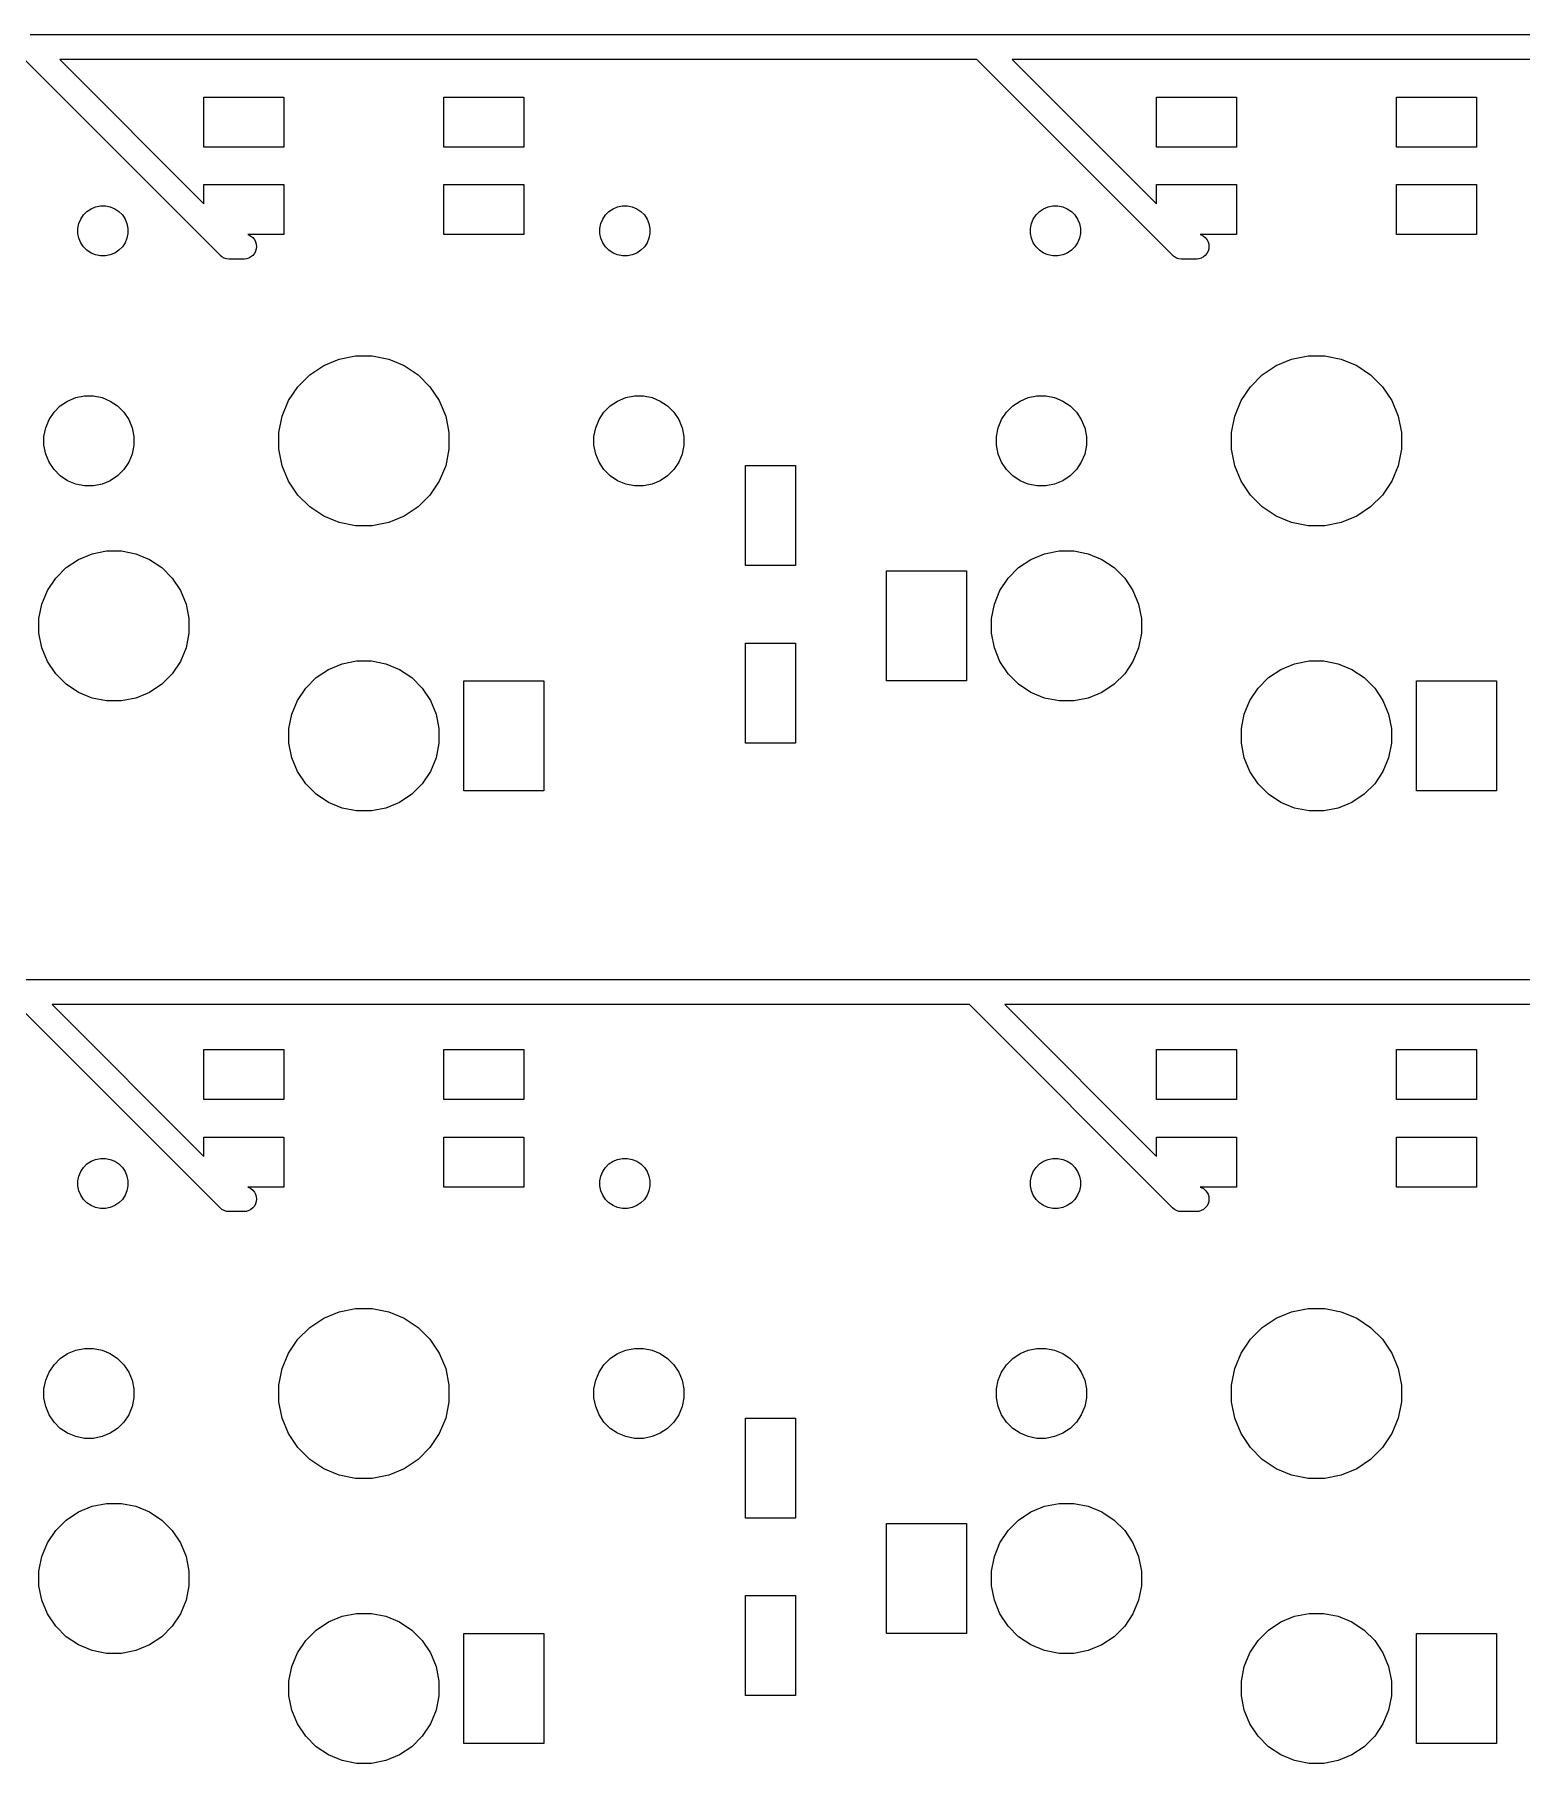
# Model space of a CAD drawing. Extents: x 33 to 239, y -108 to -23.
# Drawn here: x 187.86 to 217.6, y -106.85 to -72.27 of the extents above; entities that cross this region are included whole.
import ezdxf

# ---------------------------------------------------------------- set-up
doc = ezdxf.new("R2010")
doc.units = 0
doc.layers.add('BLACK', color=7, linetype='CONTINUOUS')

msp = doc.modelspace()

# ---------------------------------------------------------------- linework, layer by layer
at = {"layer": 'BLACK', "linetype": 'CONTINUOUS'}
for p, q in [((187.775, -72.275), (206.8, -72.275)), ((206.8, -72.275), (206.812, -72.2738)), ((206.812, -72.2738), (206.825, -72.275)), ((206.825, -72.275), (225.85, -72.275)), ((191.565, -76.6806), (187.659, -72.775)), ((206.709, -72.775), (188.366, -72.775)), ((188.366, -72.775), (191.25, -75.6589)), ((210.615, -76.6806), (206.709, -72.775)), ((225.759, -72.775), (207.416, -72.775)), ((207.416, -72.775), (210.3, -75.6589)), ((191.25, -74.525), (191.25, -73.525)), ((191.25, -73.525), (192.85, -73.525)), ((192.85, -73.525), (192.85, -74.525)), ((196.05, -74.525), (196.05, -73.525)), ((196.05, -73.525), (197.65, -73.525)), ((197.65, -73.525), (197.65, -74.525)), ((210.3, -74.525), (210.3, -73.525)), ((210.3, -73.525), (211.9, -73.525)), ((211.9, -73.525), (211.9, -74.525)), ((215.1, -74.525), (215.1, -73.525)), ((215.1, -73.525), (216.7, -73.525)), ((216.7, -73.525), (216.7, -74.525)), ((192.85, -74.525), (191.25, -74.525)), ((197.65, -74.525), (196.05, -74.525)), ((211.9, -74.525), (210.3, -74.525)), ((216.7, -74.525), (215.1, -74.525)), ((191.25, -75.6589), (191.25, -75.275)), ((191.25, -75.275), (192.85, -75.275)), ((192.85, -75.275), (192.85, -76.275)), ((196.05, -76.275), (196.05, -75.275)), ((196.05, -75.275), (197.65, -75.275)), ((197.65, -75.275), (197.65, -76.275)), ((210.3, -75.6589), (210.3, -75.275)), ((210.3, -75.275), (211.9, -75.275)), ((211.9, -75.275), (211.9, -76.275)), ((215.1, -76.275), (215.1, -75.275)), ((215.1, -75.275), (216.7, -75.275)), ((216.7, -75.275), (216.7, -76.275)), ((188.993, -75.7569), (189.084, -75.7192)), ((189.084, -75.7192), (189.181, -75.7)), ((189.181, -75.7), (189.279, -75.7)), ((189.279, -75.7), (189.376, -75.7192)), ((189.376, -75.7192), (189.467, -75.7569)), ((199.433, -75.7569), (199.524, -75.7192)), ((199.524, -75.7192), (199.621, -75.7)), ((199.621, -75.7), (199.719, -75.7)), ((199.719, -75.7), (199.816, -75.7192)), ((199.816, -75.7192), (199.907, -75.7569)), ((208.043, -75.7569), (208.134, -75.7192)), ((208.134, -75.7192), (208.231, -75.7)), ((208.231, -75.7), (208.329, -75.7)), ((208.329, -75.7), (208.426, -75.7192)), ((208.426, -75.7192), (208.517, -75.7569)), ((188.73, -76.1508), (188.749, -76.0542)), ((188.749, -76.0542), (188.787, -75.9632)), ((188.787, -75.9632), (188.842, -75.8813)), ((188.842, -75.8813), (188.911, -75.8116)), ((188.911, -75.8116), (188.993, -75.7569)), ((189.467, -75.7569), (189.549, -75.8116)), ((189.549, -75.8116), (189.618, -75.8813)), ((189.618, -75.8813), (189.673, -75.9632)), ((189.673, -75.9632), (189.711, -76.0542)), ((189.711, -76.0542), (189.73, -76.1508)), ((199.17, -76.1508), (199.189, -76.0542)), ((199.189, -76.0542), (199.227, -75.9632)), ((199.227, -75.9632), (199.282, -75.8813)), ((199.282, -75.8813), (199.351, -75.8116)), ((199.351, -75.8116), (199.433, -75.7569)), ((199.907, -75.7569), (199.989, -75.8116)), ((199.989, -75.8116), (200.058, -75.8813)), ((200.058, -75.8813), (200.113, -75.9632)), ((200.113, -75.9632), (200.151, -76.0542)), ((200.151, -76.0542), (200.17, -76.1508)), ((207.78, -76.1508), (207.799, -76.0542)), ((207.799, -76.0542), (207.837, -75.9632)), ((207.837, -75.9632), (207.892, -75.8813)), ((207.892, -75.8813), (207.961, -75.8116)), ((207.961, -75.8116), (208.043, -75.7569)), ((208.517, -75.7569), (208.599, -75.8116)), ((208.599, -75.8116), (208.668, -75.8813)), ((208.668, -75.8813), (208.723, -75.9632)), ((208.723, -75.9632), (208.761, -76.0542)), ((208.761, -76.0542), (208.78, -76.1508)), ((188.73, -76.2492), (188.73, -76.1508)), ((188.749, -76.3458), (188.73, -76.2492)), ((188.787, -76.4368), (188.749, -76.3458)), ((189.711, -76.3458), (189.673, -76.4368)), ((189.73, -76.2492), (189.711, -76.3458)), ((189.73, -76.1508), (189.73, -76.2492)), ((192.85, -76.275), (192.128, -76.275)), ((192.128, -76.275), (192.146, -76.2804)), ((192.146, -76.2804), (192.19, -76.3036)), ((192.19, -76.3036), (192.228, -76.3349)), ((192.228, -76.3349), (192.259, -76.3729)), ((192.259, -76.3729), (192.282, -76.4164)), ((197.65, -76.275), (196.05, -76.275)), ((199.17, -76.2492), (199.17, -76.1508)), ((199.189, -76.3458), (199.17, -76.2492)), ((199.227, -76.4368), (199.189, -76.3458)), ((200.151, -76.3458), (200.113, -76.4368)), ((200.17, -76.2492), (200.151, -76.3458)), ((200.17, -76.1508), (200.17, -76.2492)), ((207.78, -76.2492), (207.78, -76.1508)), ((207.799, -76.3458), (207.78, -76.2492)), ((207.837, -76.4368), (207.799, -76.3458)), ((208.761, -76.3458), (208.723, -76.4368)), ((208.78, -76.2492), (208.761, -76.3458)), ((208.78, -76.1508), (208.78, -76.2492)), ((211.9, -76.275), (211.178, -76.275)), ((211.178, -76.275), (211.196, -76.2804)), ((211.196, -76.2804), (211.24, -76.3036)), ((211.24, -76.3036), (211.278, -76.3349)), ((211.278, -76.3349), (211.309, -76.3729)), ((211.309, -76.3729), (211.332, -76.4164)), ((216.7, -76.275), (215.1, -76.275)), ((188.842, -76.5187), (188.787, -76.4368)), ((188.911, -76.5884), (188.842, -76.5187)), ((188.993, -76.6431), (188.911, -76.5884)), ((189.084, -76.6808), (188.993, -76.6431)), ((189.181, -76.7), (189.084, -76.6808)), ((189.279, -76.7), (189.181, -76.7)), ((189.376, -76.6808), (189.279, -76.7)), ((189.467, -76.6431), (189.376, -76.6808)), ((189.549, -76.5884), (189.467, -76.6431)), ((189.618, -76.5187), (189.549, -76.5884)), ((189.673, -76.4368), (189.618, -76.5187)), ((191.572, -76.6901), (191.565, -76.6806)), ((191.61, -76.7214), (191.572, -76.6901)), ((191.654, -76.7446), (191.61, -76.7214)), ((191.677, -76.7517), (191.654, -76.7446)), ((191.701, -76.7589), (191.677, -76.7517)), ((191.75, -76.7637), (191.701, -76.7589)), ((192.099, -76.7589), (192.062, -76.7625)), ((192.146, -76.7446), (192.099, -76.7589)), ((192.19, -76.7214), (192.146, -76.7446)), ((192.228, -76.6901), (192.19, -76.7214)), ((192.259, -76.6521), (192.228, -76.6901)), ((192.282, -76.6086), (192.259, -76.6521)), ((192.282, -76.4164), (192.296, -76.4635)), ((192.296, -76.5615), (192.282, -76.6086)), ((192.296, -76.4635), (192.301, -76.5125)), ((192.301, -76.5125), (192.296, -76.5615)), ((199.282, -76.5187), (199.227, -76.4368)), ((199.351, -76.5884), (199.282, -76.5187)), ((199.433, -76.6431), (199.351, -76.5884)), ((199.524, -76.6808), (199.433, -76.6431)), ((199.621, -76.7), (199.524, -76.6808)), ((199.719, -76.7), (199.621, -76.7)), ((199.816, -76.6808), (199.719, -76.7)), ((199.907, -76.6431), (199.816, -76.6808)), ((199.989, -76.5884), (199.907, -76.6431)), ((200.058, -76.5187), (199.989, -76.5884)), ((200.113, -76.4368), (200.058, -76.5187)), ((207.892, -76.5187), (207.837, -76.4368)), ((207.961, -76.5884), (207.892, -76.5187)), ((208.043, -76.6431), (207.961, -76.5884)), ((208.134, -76.6808), (208.043, -76.6431)), ((208.231, -76.7), (208.134, -76.6808)), ((208.329, -76.7), (208.231, -76.7)), ((208.426, -76.6808), (208.329, -76.7)), ((208.517, -76.6431), (208.426, -76.6808)), ((208.599, -76.5884), (208.517, -76.6431)), ((208.668, -76.5187), (208.599, -76.5884)), ((208.723, -76.4368), (208.668, -76.5187)), ((210.622, -76.6901), (210.615, -76.6806)), ((210.66, -76.7214), (210.622, -76.6901)), ((210.704, -76.7446), (210.66, -76.7214)), ((210.727, -76.7517), (210.704, -76.7446)), ((210.751, -76.7589), (210.727, -76.7517)), ((210.8, -76.7637), (210.751, -76.7589)), ((211.149, -76.7589), (211.112, -76.7625)), ((211.196, -76.7446), (211.149, -76.7589)), ((211.24, -76.7214), (211.196, -76.7446)), ((211.278, -76.6901), (211.24, -76.7214)), ((211.309, -76.6521), (211.278, -76.6901)), ((211.332, -76.6086), (211.309, -76.6521)), ((211.332, -76.4164), (211.346, -76.4635)), ((211.346, -76.5615), (211.332, -76.6086)), ((211.346, -76.4635), (211.351, -76.5125)), ((211.351, -76.5125), (211.346, -76.5615)), ((191.762, -76.7625), (191.75, -76.7637)), ((192.062, -76.7625), (191.762, -76.7625)), ((210.812, -76.7625), (210.8, -76.7637)), ((211.112, -76.7625), (210.812, -76.7625)), ((193.645, -78.8935), (193.954, -78.7653)), ((193.954, -78.7653), (194.283, -78.7)), ((194.283, -78.7), (194.617, -78.7)), ((194.617, -78.7), (194.946, -78.7653)), ((194.946, -78.7653), (195.255, -78.8935)), ((212.695, -78.8935), (213.004, -78.7653)), ((213.004, -78.7653), (213.333, -78.7)), ((213.333, -78.7), (213.667, -78.7)), ((213.667, -78.7), (213.996, -78.7653)), ((213.996, -78.7653), (214.305, -78.8935)), ((193.13, -79.3163), (193.366, -79.0795)), ((193.366, -79.0795), (193.645, -78.8935)), ((195.255, -78.8935), (195.534, -79.0795)), ((195.534, -79.0795), (195.77, -79.3163)), ((212.18, -79.3163), (212.416, -79.0795)), ((212.416, -79.0795), (212.695, -78.8935)), ((214.305, -78.8935), (214.584, -79.0795)), ((214.584, -79.0795), (214.82, -79.3163)), ((188.687, -79.5346), (188.861, -79.5)), ((188.861, -79.5), (189.039, -79.5)), ((189.039, -79.5), (189.213, -79.5346)), ((192.943, -79.5947), (193.13, -79.3163)), ((195.77, -79.3163), (195.957, -79.5947)), ((199.687, -79.5346), (199.861, -79.5)), ((199.861, -79.5), (200.039, -79.5)), ((200.039, -79.5), (200.213, -79.5346)), ((207.737, -79.5346), (207.911, -79.5)), ((207.911, -79.5), (208.089, -79.5)), ((208.089, -79.5), (208.263, -79.5346)), ((211.993, -79.5947), (212.18, -79.3163)), ((214.82, -79.3163), (215.007, -79.5947)), ((188.152, -79.9737), (188.251, -79.8263)), ((188.251, -79.8263), (188.376, -79.7009)), ((188.376, -79.7009), (188.524, -79.6024)), ((188.524, -79.6024), (188.687, -79.5346)), ((189.213, -79.5346), (189.376, -79.6024)), ((189.376, -79.6024), (189.524, -79.7009)), ((189.524, -79.7009), (189.649, -79.8263)), ((189.649, -79.8263), (189.748, -79.9737)), ((192.815, -79.9041), (192.943, -79.5947)), ((195.957, -79.5947), (196.085, -79.9041)), ((199.152, -79.9737), (199.251, -79.8263)), ((199.251, -79.8263), (199.376, -79.7009)), ((199.376, -79.7009), (199.524, -79.6024)), ((199.524, -79.6024), (199.687, -79.5346)), ((200.213, -79.5346), (200.376, -79.6024)), ((200.376, -79.6024), (200.524, -79.7009)), ((200.524, -79.7009), (200.649, -79.8263)), ((200.649, -79.8263), (200.748, -79.9737)), ((207.202, -79.9737), (207.301, -79.8263)), ((207.301, -79.8263), (207.426, -79.7009)), ((207.426, -79.7009), (207.574, -79.6024)), ((207.574, -79.6024), (207.737, -79.5346)), ((208.263, -79.5346), (208.426, -79.6024)), ((208.426, -79.6024), (208.574, -79.7009)), ((208.574, -79.7009), (208.699, -79.8263)), ((208.699, -79.8263), (208.798, -79.9737)), ((211.865, -79.9041), (211.993, -79.5947)), ((215.007, -79.5947), (215.135, -79.9041)), ((188.05, -80.3114), (188.085, -80.1375)), ((188.085, -80.1375), (188.152, -79.9737)), ((189.748, -79.9737), (189.815, -80.1375)), ((189.815, -80.1375), (189.85, -80.3114)), ((192.75, -80.2326), (192.815, -79.9041)), ((196.085, -79.9041), (196.15, -80.2326)), ((199.05, -80.3114), (199.085, -80.1375)), ((199.085, -80.1375), (199.152, -79.9737)), ((200.748, -79.9737), (200.815, -80.1375)), ((200.815, -80.1375), (200.85, -80.3114)), ((207.1, -80.3114), (207.135, -80.1375)), ((207.135, -80.1375), (207.202, -79.9737)), ((208.798, -79.9737), (208.865, -80.1375)), ((208.865, -80.1375), (208.9, -80.3114)), ((211.8, -80.2326), (211.865, -79.9041)), ((215.135, -79.9041), (215.2, -80.2326)), ((188.05, -80.4886), (188.05, -80.3114)), ((188.085, -80.6625), (188.05, -80.4886)), ((189.85, -80.4886), (189.815, -80.6625)), ((189.85, -80.3114), (189.85, -80.4886)), ((192.75, -80.5674), (192.75, -80.2326)), ((196.15, -80.2326), (196.15, -80.5674)), ((199.05, -80.4886), (199.05, -80.3114)), ((199.085, -80.6625), (199.05, -80.4886)), ((200.85, -80.4886), (200.815, -80.6625)), ((200.85, -80.3114), (200.85, -80.4886)), ((207.1, -80.4886), (207.1, -80.3114)), ((207.135, -80.6625), (207.1, -80.4886)), ((208.9, -80.4886), (208.865, -80.6625)), ((208.9, -80.3114), (208.9, -80.4886)), ((211.8, -80.5674), (211.8, -80.2326)), ((215.2, -80.2326), (215.2, -80.5674)), ((188.152, -80.8263), (188.085, -80.6625)), ((188.251, -80.9737), (188.152, -80.8263)), ((189.748, -80.8263), (189.649, -80.9737)), ((189.815, -80.6625), (189.748, -80.8263)), ((192.815, -80.8959), (192.75, -80.5674)), ((192.943, -81.2053), (192.815, -80.8959)), ((196.085, -80.8959), (195.957, -81.2053)), ((196.15, -80.5674), (196.085, -80.8959)), ((199.152, -80.8263), (199.085, -80.6625)), ((199.251, -80.9737), (199.152, -80.8263)), ((200.748, -80.8263), (200.649, -80.9737)), ((200.815, -80.6625), (200.748, -80.8263)), ((202.081, -82.8937), (202.081, -80.8937)), ((202.081, -80.8937), (203.081, -80.8937)), ((203.081, -80.8937), (203.081, -82.8937)), ((207.202, -80.8263), (207.135, -80.6625)), ((207.301, -80.9737), (207.202, -80.8263)), ((208.798, -80.8263), (208.699, -80.9737)), ((208.865, -80.6625), (208.798, -80.8263)), ((211.865, -80.8959), (211.8, -80.5674)), ((211.993, -81.2053), (211.865, -80.8959)), ((215.135, -80.8959), (215.007, -81.2053)), ((215.2, -80.5674), (215.135, -80.8959)), ((188.376, -81.0991), (188.251, -80.9737)), ((188.524, -81.1976), (188.376, -81.0991)), ((188.687, -81.2654), (188.524, -81.1976)), ((189.376, -81.1976), (189.213, -81.2654)), ((189.524, -81.0991), (189.376, -81.1976)), ((189.649, -80.9737), (189.524, -81.0991)), ((193.13, -81.4837), (192.943, -81.2053)), ((195.957, -81.2053), (195.77, -81.4837)), ((199.376, -81.0991), (199.251, -80.9737)), ((199.524, -81.1976), (199.376, -81.0991)), ((199.687, -81.2654), (199.524, -81.1976)), ((200.376, -81.1976), (200.213, -81.2654)), ((200.524, -81.0991), (200.376, -81.1976)), ((200.649, -80.9737), (200.524, -81.0991)), ((207.426, -81.0991), (207.301, -80.9737)), ((207.574, -81.1976), (207.426, -81.0991)), ((207.737, -81.2654), (207.574, -81.1976)), ((208.426, -81.1976), (208.263, -81.2654)), ((208.574, -81.0991), (208.426, -81.1976)), ((208.699, -80.9737), (208.574, -81.0991)), ((212.18, -81.4837), (211.993, -81.2053)), ((215.007, -81.2053), (214.82, -81.4837)), ((188.861, -81.3), (188.687, -81.2654)), ((189.039, -81.3), (188.861, -81.3)), ((189.213, -81.2654), (189.039, -81.3)), ((193.366, -81.7205), (193.13, -81.4837)), ((195.77, -81.4837), (195.534, -81.7205)), ((199.861, -81.3), (199.687, -81.2654)), ((200.039, -81.3), (199.861, -81.3)), ((200.213, -81.2654), (200.039, -81.3)), ((207.911, -81.3), (207.737, -81.2654)), ((208.089, -81.3), (207.911, -81.3)), ((208.263, -81.2654), (208.089, -81.3)), ((212.416, -81.7205), (212.18, -81.4837)), ((214.82, -81.4837), (214.584, -81.7205)), ((193.645, -81.9065), (193.366, -81.7205)), ((193.954, -82.0347), (193.645, -81.9065)), ((195.255, -81.9065), (194.946, -82.0347)), ((195.534, -81.7205), (195.255, -81.9065)), ((212.695, -81.9065), (212.416, -81.7205)), ((213.004, -82.0347), (212.695, -81.9065)), ((214.305, -81.9065), (213.996, -82.0347)), ((214.584, -81.7205), (214.305, -81.9065)), ((194.283, -82.1), (193.954, -82.0347)), ((194.617, -82.1), (194.283, -82.1)), ((194.946, -82.0347), (194.617, -82.1)), ((213.333, -82.1), (213.004, -82.0347)), ((213.667, -82.1), (213.333, -82.1)), ((213.996, -82.0347), (213.667, -82.1)), ((189.012, -82.6576), (189.302, -82.6)), ((189.302, -82.6), (189.598, -82.6)), ((189.598, -82.6), (189.888, -82.6576)), ((208.062, -82.6576), (208.352, -82.6)), ((208.352, -82.6), (208.648, -82.6)), ((208.648, -82.6), (208.938, -82.6576)), ((188.285, -83.1438), (188.494, -82.9349)), ((188.494, -82.9349), (188.739, -82.7707)), ((188.739, -82.7707), (189.012, -82.6576)), ((189.888, -82.6576), (190.161, -82.7707)), ((190.161, -82.7707), (190.406, -82.9349)), ((190.406, -82.9349), (190.615, -83.1438)), ((203.081, -82.8937), (202.081, -82.8937)), ((207.335, -83.1438), (207.544, -82.9349)), ((207.544, -82.9349), (207.789, -82.7707)), ((207.789, -82.7707), (208.062, -82.6576)), ((208.938, -82.6576), (209.211, -82.7707)), ((209.211, -82.7707), (209.456, -82.9349)), ((209.456, -82.9349), (209.665, -83.1438)), ((188.121, -83.3895), (188.285, -83.1438)), ((190.615, -83.1438), (190.779, -83.3895)), ((204.9, -85.2), (204.9, -83)), ((204.9, -83), (206.5, -83)), ((206.5, -83), (206.5, -85.2)), ((207.171, -83.3895), (207.335, -83.1438)), ((209.665, -83.1438), (209.829, -83.3895)), ((187.95, -83.9523), (188.008, -83.6625)), ((188.008, -83.6625), (188.121, -83.3895)), ((190.779, -83.3895), (190.892, -83.6625)), ((190.892, -83.6625), (190.95, -83.9523)), ((207, -83.9523), (207.058, -83.6625)), ((207.058, -83.6625), (207.171, -83.3895)), ((209.829, -83.3895), (209.942, -83.6625)), ((209.942, -83.6625), (210, -83.9523)), ((187.95, -84.2477), (187.95, -83.9523)), ((190.95, -83.9523), (190.95, -84.2477)), ((207, -84.2477), (207, -83.9523)), ((210, -83.9523), (210, -84.2477)), ((188.008, -84.5375), (187.95, -84.2477)), ((190.95, -84.2477), (190.892, -84.5375)), ((207.058, -84.5375), (207, -84.2477)), ((210, -84.2477), (209.942, -84.5375)), ((188.121, -84.8105), (188.008, -84.5375)), ((190.892, -84.5375), (190.779, -84.8105)), ((202.081, -86.4437), (202.081, -84.4437)), ((202.081, -84.4437), (203.081, -84.4437)), ((203.081, -84.4437), (203.081, -86.4437)), ((207.171, -84.8105), (207.058, -84.5375)), ((209.942, -84.5375), (209.829, -84.8105)), ((188.285, -85.0562), (188.121, -84.8105)), ((188.494, -85.2651), (188.285, -85.0562)), ((190.615, -85.0562), (190.406, -85.2651)), ((190.779, -84.8105), (190.615, -85.0562)), ((193.494, -85.1349), (193.739, -84.9707)), ((193.739, -84.9707), (194.012, -84.8576)), ((194.012, -84.8576), (194.302, -84.8)), ((194.302, -84.8), (194.598, -84.8)), ((194.598, -84.8), (194.888, -84.8576)), ((194.888, -84.8576), (195.161, -84.9707)), ((195.161, -84.9707), (195.406, -85.1349)), ((207.335, -85.0562), (207.171, -84.8105)), ((207.544, -85.2651), (207.335, -85.0562)), ((209.665, -85.0562), (209.456, -85.2651)), ((209.829, -84.8105), (209.665, -85.0562)), ((212.544, -85.1349), (212.789, -84.9707)), ((212.789, -84.9707), (213.062, -84.8576)), ((213.062, -84.8576), (213.352, -84.8)), ((213.352, -84.8), (213.648, -84.8)), ((213.648, -84.8), (213.938, -84.8576)), ((213.938, -84.8576), (214.211, -84.9707)), ((214.211, -84.9707), (214.456, -85.1349)), ((188.739, -85.4293), (188.494, -85.2651)), ((190.406, -85.2651), (190.161, -85.4293)), ((193.121, -85.5895), (193.285, -85.3438)), ((193.285, -85.3438), (193.494, -85.1349)), ((195.406, -85.1349), (195.615, -85.3438)), ((195.615, -85.3438), (195.779, -85.5895)), ((196.45, -87.4), (196.45, -85.2)), ((196.45, -85.2), (198.05, -85.2)), ((198.05, -85.2), (198.05, -87.4)), ((206.5, -85.2), (204.9, -85.2)), ((207.789, -85.4293), (207.544, -85.2651)), ((209.456, -85.2651), (209.211, -85.4293)), ((212.171, -85.5895), (212.335, -85.3438)), ((212.335, -85.3438), (212.544, -85.1349)), ((214.456, -85.1349), (214.665, -85.3438)), ((214.665, -85.3438), (214.829, -85.5895)), ((215.5, -87.4), (215.5, -85.2)), ((215.5, -85.2), (217.1, -85.2)), ((217.1, -85.2), (217.1, -87.4)), ((189.012, -85.5424), (188.739, -85.4293)), ((189.302, -85.6), (189.012, -85.5424)), ((189.598, -85.6), (189.302, -85.6)), ((189.888, -85.5424), (189.598, -85.6)), ((190.161, -85.4293), (189.888, -85.5424)), ((193.008, -85.8625), (193.121, -85.5895)), ((195.779, -85.5895), (195.892, -85.8625)), ((208.062, -85.5424), (207.789, -85.4293)), ((208.352, -85.6), (208.062, -85.5424)), ((208.648, -85.6), (208.352, -85.6)), ((208.938, -85.5424), (208.648, -85.6)), ((209.211, -85.4293), (208.938, -85.5424)), ((212.058, -85.8625), (212.171, -85.5895)), ((214.829, -85.5895), (214.942, -85.8625)), ((192.95, -86.1523), (193.008, -85.8625)), ((195.892, -85.8625), (195.95, -86.1523)), ((212, -86.1523), (212.058, -85.8625)), ((214.942, -85.8625), (215, -86.1523)), ((192.95, -86.4477), (192.95, -86.1523)), ((195.95, -86.1523), (195.95, -86.4477)), ((212, -86.4477), (212, -86.1523)), ((215, -86.1523), (215, -86.4477)), ((193.008, -86.7375), (192.95, -86.4477)), ((193.121, -87.0105), (193.008, -86.7375)), ((195.892, -86.7375), (195.779, -87.0105)), ((195.95, -86.4477), (195.892, -86.7375)), ((203.081, -86.4437), (202.081, -86.4437)), ((212.058, -86.7375), (212, -86.4477)), ((212.171, -87.0105), (212.058, -86.7375)), ((214.942, -86.7375), (214.829, -87.0105)), ((215, -86.4477), (214.942, -86.7375)), ((193.285, -87.2562), (193.121, -87.0105)), ((195.779, -87.0105), (195.615, -87.2562)), ((212.335, -87.2562), (212.171, -87.0105)), ((214.829, -87.0105), (214.665, -87.2562)), ((193.494, -87.4651), (193.285, -87.2562)), ((193.739, -87.6293), (193.494, -87.4651)), ((195.406, -87.4651), (195.161, -87.6293)), ((195.615, -87.2562), (195.406, -87.4651)), ((198.05, -87.4), (196.45, -87.4)), ((212.544, -87.4651), (212.335, -87.2562)), ((212.789, -87.6293), (212.544, -87.4651)), ((214.456, -87.4651), (214.211, -87.6293)), ((214.665, -87.2562), (214.456, -87.4651)), ((217.1, -87.4), (215.5, -87.4)), ((194.012, -87.7424), (193.739, -87.6293)), ((194.302, -87.8), (194.012, -87.7424)), ((194.598, -87.8), (194.302, -87.8)), ((194.888, -87.7424), (194.598, -87.8)), ((195.161, -87.6293), (194.888, -87.7424)), ((213.062, -87.7424), (212.789, -87.6293)), ((213.352, -87.8), (213.062, -87.7424)), ((213.648, -87.8), (213.352, -87.8)), ((213.938, -87.7424), (213.648, -87.8)), ((214.211, -87.6293), (213.938, -87.7424)), ((187.625, -91.175), (206.65, -91.175)), ((206.65, -91.175), (206.662, -91.1738)), ((206.662, -91.1738), (206.675, -91.175)), ((206.675, -91.175), (226.163, -91.175)), ((191.565, -95.7306), (187.509, -91.675)), ((206.559, -91.675), (188.216, -91.675)), ((188.216, -91.675), (191.25, -94.7089)), ((210.615, -95.7306), (206.559, -91.675)), ((225.925, -91.675), (207.266, -91.675)), ((207.266, -91.675), (210.3, -94.7089)), ((191.25, -93.575), (191.25, -92.575)), ((191.25, -92.575), (192.85, -92.575)), ((192.85, -92.575), (192.85, -93.575)), ((196.05, -93.575), (196.05, -92.575)), ((196.05, -92.575), (197.65, -92.575)), ((197.65, -92.575), (197.65, -93.575)), ((210.3, -93.575), (210.3, -92.575)), ((210.3, -92.575), (211.9, -92.575)), ((211.9, -92.575), (211.9, -93.575)), ((215.1, -93.575), (215.1, -92.575)), ((215.1, -92.575), (216.7, -92.575)), ((216.7, -92.575), (216.7, -93.575)), ((192.85, -93.575), (191.25, -93.575)), ((197.65, -93.575), (196.05, -93.575)), ((211.9, -93.575), (210.3, -93.575)), ((216.7, -93.575), (215.1, -93.575)), ((191.25, -94.7089), (191.25, -94.325)), ((191.25, -94.325), (192.85, -94.325)), ((192.85, -94.325), (192.85, -95.325)), ((196.05, -95.325), (196.05, -94.325)), ((196.05, -94.325), (197.65, -94.325)), ((197.65, -94.325), (197.65, -95.325)), ((210.3, -94.7089), (210.3, -94.325)), ((210.3, -94.325), (211.9, -94.325)), ((211.9, -94.325), (211.9, -95.325)), ((215.1, -95.325), (215.1, -94.325)), ((215.1, -94.325), (216.7, -94.325)), ((216.7, -94.325), (216.7, -95.325)), ((188.749, -95.1042), (188.787, -95.0132)), ((188.787, -95.0132), (188.842, -94.9313)), ((188.842, -94.9313), (188.911, -94.8616)), ((188.911, -94.8616), (188.993, -94.8069)), ((188.993, -94.8069), (189.084, -94.7692)), ((189.084, -94.7692), (189.181, -94.75)), ((189.181, -94.75), (189.279, -94.75)), ((189.279, -94.75), (189.376, -94.7692)), ((189.376, -94.7692), (189.467, -94.8069)), ((189.467, -94.8069), (189.549, -94.8616)), ((189.549, -94.8616), (189.618, -94.9313)), ((189.618, -94.9313), (189.673, -95.0132)), ((189.673, -95.0132), (189.711, -95.1042)), ((199.189, -95.1042), (199.227, -95.0132)), ((199.227, -95.0132), (199.282, -94.9313)), ((199.282, -94.9313), (199.351, -94.8616)), ((199.351, -94.8616), (199.433, -94.8069)), ((199.433, -94.8069), (199.524, -94.7692)), ((199.524, -94.7692), (199.621, -94.75)), ((199.621, -94.75), (199.719, -94.75)), ((199.719, -94.75), (199.816, -94.7692)), ((199.816, -94.7692), (199.907, -94.8069)), ((199.907, -94.8069), (199.989, -94.8616)), ((199.989, -94.8616), (200.058, -94.9313)), ((200.058, -94.9313), (200.113, -95.0132)), ((200.113, -95.0132), (200.151, -95.1042)), ((207.799, -95.1042), (207.837, -95.0132)), ((207.837, -95.0132), (207.892, -94.9313)), ((207.892, -94.9313), (207.961, -94.8616)), ((207.961, -94.8616), (208.043, -94.8069)), ((208.043, -94.8069), (208.134, -94.7692)), ((208.134, -94.7692), (208.231, -94.75)), ((208.231, -94.75), (208.329, -94.75)), ((208.329, -94.75), (208.426, -94.7692)), ((208.426, -94.7692), (208.517, -94.8069)), ((208.517, -94.8069), (208.599, -94.8616)), ((208.599, -94.8616), (208.668, -94.9313)), ((208.668, -94.9313), (208.723, -95.0132)), ((208.723, -95.0132), (208.761, -95.1042)), ((188.73, -95.2008), (188.749, -95.1042)), ((188.73, -95.2992), (188.73, -95.2008)), ((188.749, -95.3958), (188.73, -95.2992)), ((188.787, -95.4868), (188.749, -95.3958)), ((189.711, -95.3958), (189.673, -95.4868)), ((189.711, -95.1042), (189.73, -95.2008)), ((189.73, -95.2992), (189.711, -95.3958)), ((189.73, -95.2008), (189.73, -95.2992)), ((192.85, -95.325), (192.128, -95.325)), ((192.128, -95.325), (192.146, -95.3304)), ((192.146, -95.3304), (192.19, -95.3536)), ((192.19, -95.3536), (192.228, -95.3849)), ((192.228, -95.3849), (192.259, -95.4229)), ((192.259, -95.4229), (192.282, -95.4664)), ((197.65, -95.325), (196.05, -95.325)), ((199.17, -95.2008), (199.189, -95.1042)), ((199.17, -95.2992), (199.17, -95.2008)), ((199.189, -95.3958), (199.17, -95.2992)), ((199.227, -95.4868), (199.189, -95.3958)), ((200.151, -95.3958), (200.113, -95.4868)), ((200.151, -95.1042), (200.17, -95.2008)), ((200.17, -95.2992), (200.151, -95.3958)), ((200.17, -95.2008), (200.17, -95.2992)), ((207.78, -95.2008), (207.799, -95.1042)), ((207.78, -95.2992), (207.78, -95.2008)), ((207.799, -95.3958), (207.78, -95.2992)), ((207.837, -95.4868), (207.799, -95.3958)), ((208.761, -95.3958), (208.723, -95.4868)), ((208.761, -95.1042), (208.78, -95.2008)), ((208.78, -95.2992), (208.761, -95.3958)), ((208.78, -95.2008), (208.78, -95.2992)), ((211.9, -95.325), (211.178, -95.325)), ((211.178, -95.325), (211.196, -95.3304)), ((211.196, -95.3304), (211.24, -95.3536)), ((211.24, -95.3536), (211.278, -95.3849)), ((211.278, -95.3849), (211.309, -95.4229)), ((211.309, -95.4229), (211.332, -95.4664)), ((216.7, -95.325), (215.1, -95.325)), ((188.842, -95.5687), (188.787, -95.4868)), ((188.911, -95.6384), (188.842, -95.5687)), ((188.993, -95.6931), (188.911, -95.6384)), ((189.084, -95.7308), (188.993, -95.6931)), ((189.181, -95.75), (189.084, -95.7308)), ((189.279, -95.75), (189.181, -95.75)), ((189.376, -95.7308), (189.279, -95.75)), ((189.467, -95.6931), (189.376, -95.7308)), ((189.549, -95.6384), (189.467, -95.6931)), ((189.618, -95.5687), (189.549, -95.6384)), ((189.673, -95.4868), (189.618, -95.5687)), ((191.572, -95.7401), (191.565, -95.7306)), ((191.61, -95.7714), (191.572, -95.7401)), ((191.654, -95.7946), (191.61, -95.7714)), ((192.19, -95.7714), (192.146, -95.7946)), ((192.228, -95.7401), (192.19, -95.7714)), ((192.259, -95.7021), (192.228, -95.7401)), ((192.282, -95.6586), (192.259, -95.7021)), ((192.282, -95.4664), (192.296, -95.5135)), ((192.296, -95.6115), (192.282, -95.6586)), ((192.296, -95.5135), (192.301, -95.5625)), ((192.301, -95.5625), (192.296, -95.6115)), ((199.282, -95.5687), (199.227, -95.4868)), ((199.351, -95.6384), (199.282, -95.5687)), ((199.433, -95.6931), (199.351, -95.6384)), ((199.524, -95.7308), (199.433, -95.6931)), ((199.621, -95.75), (199.524, -95.7308)), ((199.719, -95.75), (199.621, -95.75)), ((199.816, -95.7308), (199.719, -95.75)), ((199.907, -95.6931), (199.816, -95.7308)), ((199.989, -95.6384), (199.907, -95.6931)), ((200.058, -95.5687), (199.989, -95.6384)), ((200.113, -95.4868), (200.058, -95.5687)), ((207.892, -95.5687), (207.837, -95.4868)), ((207.961, -95.6384), (207.892, -95.5687)), ((208.043, -95.6931), (207.961, -95.6384)), ((208.134, -95.7308), (208.043, -95.6931)), ((208.231, -95.75), (208.134, -95.7308)), ((208.329, -95.75), (208.231, -95.75)), ((208.426, -95.7308), (208.329, -95.75)), ((208.517, -95.6931), (208.426, -95.7308)), ((208.599, -95.6384), (208.517, -95.6931)), ((208.668, -95.5687), (208.599, -95.6384)), ((208.723, -95.4868), (208.668, -95.5687)), ((210.622, -95.7401), (210.615, -95.7306)), ((210.66, -95.7714), (210.622, -95.7401)), ((210.704, -95.7946), (210.66, -95.7714)), ((211.24, -95.7714), (211.196, -95.7946)), ((211.278, -95.7401), (211.24, -95.7714)), ((211.309, -95.7021), (211.278, -95.7401)), ((211.332, -95.6586), (211.309, -95.7021)), ((211.332, -95.4664), (211.346, -95.5135)), ((211.346, -95.6115), (211.332, -95.6586)), ((211.346, -95.5135), (211.351, -95.5625)), ((211.351, -95.5625), (211.346, -95.6115)), ((191.701, -95.8089), (191.654, -95.7946)), ((191.75, -95.8137), (191.701, -95.8089)), ((191.762, -95.8125), (191.75, -95.8137)), ((192.062, -95.8125), (191.762, -95.8125)), ((192.099, -95.8089), (192.062, -95.8125)), ((192.146, -95.7946), (192.099, -95.8089)), ((210.751, -95.8089), (210.704, -95.7946)), ((210.8, -95.8137), (210.751, -95.8089)), ((210.812, -95.8125), (210.8, -95.8137)), ((211.112, -95.8125), (210.812, -95.8125)), ((211.149, -95.8089), (211.112, -95.8125)), ((211.196, -95.7946), (211.149, -95.8089)), ((193.645, -97.9435), (193.954, -97.8153)), ((193.954, -97.8153), (194.283, -97.75)), ((194.283, -97.75), (194.617, -97.75)), ((194.617, -97.75), (194.946, -97.8153)), ((194.946, -97.8153), (195.255, -97.9435)), ((212.695, -97.9435), (213.004, -97.8153)), ((213.004, -97.8153), (213.333, -97.75)), ((213.333, -97.75), (213.667, -97.75)), ((213.667, -97.75), (213.996, -97.8153)), ((213.996, -97.8153), (214.305, -97.9435)), ((193.13, -98.3663), (193.366, -98.1295)), ((193.366, -98.1295), (193.645, -97.9435)), ((195.255, -97.9435), (195.534, -98.1295)), ((195.534, -98.1295), (195.77, -98.3663)), ((212.18, -98.3663), (212.416, -98.1295)), ((212.416, -98.1295), (212.695, -97.9435)), ((214.305, -97.9435), (214.584, -98.1295)), ((214.584, -98.1295), (214.82, -98.3663)), ((192.943, -98.6447), (193.13, -98.3663)), ((195.77, -98.3663), (195.957, -98.6447)), ((211.993, -98.6447), (212.18, -98.3663)), ((214.82, -98.3663), (215.007, -98.6447)), ((188.152, -99.0237), (188.251, -98.8763)), ((188.251, -98.8763), (188.376, -98.7509)), ((188.376, -98.7509), (188.524, -98.6524)), ((188.524, -98.6524), (188.687, -98.5846)), ((188.687, -98.5846), (188.861, -98.55)), ((188.861, -98.55), (189.039, -98.55)), ((189.039, -98.55), (189.213, -98.5846)), ((189.213, -98.5846), (189.376, -98.6524)), ((189.376, -98.6524), (189.524, -98.7509)), ((189.524, -98.7509), (189.649, -98.8763)), ((189.649, -98.8763), (189.748, -99.0237)), ((192.815, -98.9541), (192.943, -98.6447)), ((195.957, -98.6447), (196.085, -98.9541)), ((199.152, -99.0237), (199.251, -98.8763)), ((199.251, -98.8763), (199.376, -98.7509)), ((199.376, -98.7509), (199.524, -98.6524)), ((199.524, -98.6524), (199.687, -98.5846)), ((199.687, -98.5846), (199.861, -98.55)), ((199.861, -98.55), (200.039, -98.55)), ((200.039, -98.55), (200.213, -98.5846)), ((200.213, -98.5846), (200.376, -98.6524)), ((200.376, -98.6524), (200.524, -98.7509)), ((200.524, -98.7509), (200.649, -98.8763)), ((200.649, -98.8763), (200.748, -99.0237)), ((207.202, -99.0237), (207.301, -98.8763)), ((207.301, -98.8763), (207.426, -98.7509)), ((207.426, -98.7509), (207.574, -98.6524)), ((207.574, -98.6524), (207.737, -98.5846)), ((207.737, -98.5846), (207.911, -98.55)), ((207.911, -98.55), (208.089, -98.55)), ((208.089, -98.55), (208.263, -98.5846)), ((208.263, -98.5846), (208.426, -98.6524)), ((208.426, -98.6524), (208.574, -98.7509)), ((208.574, -98.7509), (208.699, -98.8763)), ((208.699, -98.8763), (208.798, -99.0237)), ((211.865, -98.9541), (211.993, -98.6447)), ((215.007, -98.6447), (215.135, -98.9541)), ((188.05, -99.3614), (188.085, -99.1875)), ((188.085, -99.1875), (188.152, -99.0237)), ((189.748, -99.0237), (189.815, -99.1875)), ((189.815, -99.1875), (189.85, -99.3614)), ((192.75, -99.2826), (192.815, -98.9541)), ((196.085, -98.9541), (196.15, -99.2826)), ((199.05, -99.3614), (199.085, -99.1875)), ((199.085, -99.1875), (199.152, -99.0237)), ((200.748, -99.0237), (200.815, -99.1875)), ((200.815, -99.1875), (200.85, -99.3614)), ((207.1, -99.3614), (207.135, -99.1875)), ((207.135, -99.1875), (207.202, -99.0237)), ((208.798, -99.0237), (208.865, -99.1875)), ((208.865, -99.1875), (208.9, -99.3614)), ((211.8, -99.2826), (211.865, -98.9541)), ((215.135, -98.9541), (215.2, -99.2826)), ((188.05, -99.5386), (188.05, -99.3614)), ((188.085, -99.7125), (188.05, -99.5386)), ((189.85, -99.5386), (189.815, -99.7125)), ((189.85, -99.3614), (189.85, -99.5386)), ((192.75, -99.6174), (192.75, -99.2826)), ((196.15, -99.2826), (196.15, -99.6174)), ((199.05, -99.5386), (199.05, -99.3614)), ((199.085, -99.7125), (199.05, -99.5386)), ((200.85, -99.5386), (200.815, -99.7125)), ((200.85, -99.3614), (200.85, -99.5386)), ((207.1, -99.5386), (207.1, -99.3614)), ((207.135, -99.7125), (207.1, -99.5386)), ((208.9, -99.5386), (208.865, -99.7125)), ((208.9, -99.3614), (208.9, -99.5386)), ((211.8, -99.6174), (211.8, -99.2826)), ((215.2, -99.2826), (215.2, -99.6174)), ((188.152, -99.8763), (188.085, -99.7125)), ((188.251, -100.024), (188.152, -99.8763)), ((189.748, -99.8763), (189.649, -100.024)), ((189.815, -99.7125), (189.748, -99.8763)), ((192.815, -99.9459), (192.75, -99.6174)), ((196.15, -99.6174), (196.085, -99.9459)), ((199.152, -99.8763), (199.085, -99.7125)), ((199.251, -100.024), (199.152, -99.8763)), ((200.748, -99.8763), (200.649, -100.024)), ((200.815, -99.7125), (200.748, -99.8763)), ((207.202, -99.8763), (207.135, -99.7125)), ((207.301, -100.024), (207.202, -99.8763)), ((208.798, -99.8763), (208.699, -100.024)), ((208.865, -99.7125), (208.798, -99.8763)), ((211.865, -99.9459), (211.8, -99.6174)), ((215.2, -99.6174), (215.135, -99.9459)), ((188.376, -100.149), (188.251, -100.024)), ((188.524, -100.248), (188.376, -100.149)), ((188.687, -100.315), (188.524, -100.248)), ((189.376, -100.248), (189.213, -100.315)), ((189.524, -100.149), (189.376, -100.248)), ((189.649, -100.024), (189.524, -100.149)), ((192.943, -100.255), (192.815, -99.9459)), ((193.13, -100.534), (192.943, -100.255)), ((195.957, -100.255), (195.77, -100.534)), ((196.085, -99.9459), (195.957, -100.255)), ((199.376, -100.149), (199.251, -100.024)), ((199.524, -100.248), (199.376, -100.149)), ((199.687, -100.315), (199.524, -100.248)), ((200.376, -100.248), (200.213, -100.315)), ((200.524, -100.149), (200.376, -100.248)), ((200.649, -100.024), (200.524, -100.149)), ((202.081, -101.944), (202.081, -99.9437)), ((202.081, -99.9437), (203.081, -99.9437)), ((203.081, -99.9437), (203.081, -101.944)), ((207.426, -100.149), (207.301, -100.024)), ((207.574, -100.248), (207.426, -100.149)), ((207.737, -100.315), (207.574, -100.248)), ((208.426, -100.248), (208.263, -100.315)), ((208.574, -100.149), (208.426, -100.248)), ((208.699, -100.024), (208.574, -100.149)), ((211.993, -100.255), (211.865, -99.9459)), ((212.18, -100.534), (211.993, -100.255)), ((215.007, -100.255), (214.82, -100.534)), ((215.135, -99.9459), (215.007, -100.255)), ((188.861, -100.35), (188.687, -100.315)), ((189.039, -100.35), (188.861, -100.35)), ((189.213, -100.315), (189.039, -100.35)), ((193.366, -100.77), (193.13, -100.534)), ((195.77, -100.534), (195.534, -100.77)), ((199.861, -100.35), (199.687, -100.315)), ((200.039, -100.35), (199.861, -100.35)), ((200.213, -100.315), (200.039, -100.35)), ((207.911, -100.35), (207.737, -100.315)), ((208.089, -100.35), (207.911, -100.35)), ((208.263, -100.315), (208.089, -100.35)), ((212.416, -100.77), (212.18, -100.534)), ((214.82, -100.534), (214.584, -100.77)), ((193.645, -100.957), (193.366, -100.77)), ((193.954, -101.085), (193.645, -100.957)), ((195.255, -100.957), (194.946, -101.085)), ((195.534, -100.77), (195.255, -100.957)), ((212.695, -100.957), (212.416, -100.77)), ((213.004, -101.085), (212.695, -100.957)), ((214.305, -100.957), (213.996, -101.085)), ((214.584, -100.77), (214.305, -100.957)), ((194.283, -101.15), (193.954, -101.085)), ((194.617, -101.15), (194.283, -101.15)), ((194.946, -101.085), (194.617, -101.15)), ((213.333, -101.15), (213.004, -101.085)), ((213.667, -101.15), (213.333, -101.15)), ((213.996, -101.085), (213.667, -101.15)), ((189.012, -101.708), (189.302, -101.65)), ((189.302, -101.65), (189.598, -101.65)), ((189.598, -101.65), (189.888, -101.708)), ((208.062, -101.708), (208.352, -101.65)), ((208.352, -101.65), (208.648, -101.65)), ((208.648, -101.65), (208.938, -101.708)), ((188.285, -102.194), (188.494, -101.985)), ((188.494, -101.985), (188.739, -101.821)), ((188.739, -101.821), (189.012, -101.708)), ((189.888, -101.708), (190.161, -101.821)), ((190.161, -101.821), (190.406, -101.985)), ((190.406, -101.985), (190.615, -102.194)), ((203.081, -101.944), (202.081, -101.944)), ((207.335, -102.194), (207.544, -101.985)), ((207.544, -101.985), (207.789, -101.821)), ((207.789, -101.821), (208.062, -101.708)), ((208.938, -101.708), (209.211, -101.821)), ((209.211, -101.821), (209.456, -101.985)), ((209.456, -101.985), (209.665, -102.194)), ((188.121, -102.439), (188.285, -102.194)), ((190.615, -102.194), (190.779, -102.439)), ((204.9, -104.25), (204.9, -102.05)), ((204.9, -102.05), (206.5, -102.05)), ((206.5, -102.05), (206.5, -104.25)), ((207.171, -102.439), (207.335, -102.194)), ((209.665, -102.194), (209.829, -102.439)), ((188.008, -102.712), (188.121, -102.439)), ((190.779, -102.439), (190.892, -102.712)), ((207.058, -102.712), (207.171, -102.439)), ((209.829, -102.439), (209.942, -102.712)), ((187.95, -103.002), (188.008, -102.712)), ((187.95, -103.298), (187.95, -103.002)), ((190.892, -102.712), (190.95, -103.002)), ((190.95, -103.002), (190.95, -103.298)), ((207, -103.002), (207.058, -102.712)), ((207, -103.298), (207, -103.002)), ((209.942, -102.712), (210, -103.002)), ((210, -103.002), (210, -103.298)), ((188.008, -103.588), (187.95, -103.298)), ((190.95, -103.298), (190.892, -103.588)), ((207.058, -103.588), (207, -103.298)), ((210, -103.298), (209.942, -103.588)), ((188.121, -103.861), (188.008, -103.588)), ((190.892, -103.588), (190.779, -103.861)), ((202.081, -105.494), (202.081, -103.494)), ((202.081, -103.494), (203.081, -103.494)), ((203.081, -103.494), (203.081, -105.494)), ((207.171, -103.861), (207.058, -103.588)), ((209.942, -103.588), (209.829, -103.861)), ((188.285, -104.106), (188.121, -103.861)), ((190.779, -103.861), (190.615, -104.106)), ((193.494, -104.185), (193.739, -104.021)), ((193.739, -104.021), (194.012, -103.908)), ((194.012, -103.908), (194.302, -103.85)), ((194.302, -103.85), (194.598, -103.85)), ((194.598, -103.85), (194.888, -103.908)), ((194.888, -103.908), (195.161, -104.021)), ((195.161, -104.021), (195.406, -104.185)), ((207.335, -104.106), (207.171, -103.861)), ((209.829, -103.861), (209.665, -104.106)), ((212.544, -104.185), (212.789, -104.021)), ((212.789, -104.021), (213.062, -103.908)), ((213.062, -103.908), (213.352, -103.85)), ((213.352, -103.85), (213.648, -103.85)), ((213.648, -103.85), (213.938, -103.908)), ((213.938, -103.908), (214.211, -104.021)), ((214.211, -104.021), (214.456, -104.185)), ((188.494, -104.315), (188.285, -104.106)), ((188.739, -104.479), (188.494, -104.315)), ((190.406, -104.315), (190.161, -104.479)), ((190.615, -104.106), (190.406, -104.315)), ((193.121, -104.639), (193.285, -104.394)), ((193.285, -104.394), (193.494, -104.185)), ((195.406, -104.185), (195.615, -104.394)), ((195.615, -104.394), (195.779, -104.639)), ((196.45, -106.45), (196.45, -104.25)), ((196.45, -104.25), (198.05, -104.25)), ((198.05, -104.25), (198.05, -106.45)), ((206.5, -104.25), (204.9, -104.25)), ((207.544, -104.315), (207.335, -104.106)), ((207.789, -104.479), (207.544, -104.315)), ((209.456, -104.315), (209.211, -104.479)), ((209.665, -104.106), (209.456, -104.315)), ((212.171, -104.639), (212.335, -104.394)), ((212.335, -104.394), (212.544, -104.185)), ((214.456, -104.185), (214.665, -104.394)), ((214.665, -104.394), (214.829, -104.639)), ((215.5, -106.45), (215.5, -104.25)), ((215.5, -104.25), (217.1, -104.25)), ((217.1, -104.25), (217.1, -106.45)), ((189.012, -104.592), (188.739, -104.479)), ((189.302, -104.65), (189.012, -104.592)), ((189.598, -104.65), (189.302, -104.65)), ((189.888, -104.592), (189.598, -104.65)), ((190.161, -104.479), (189.888, -104.592)), ((193.008, -104.912), (193.121, -104.639)), ((195.779, -104.639), (195.892, -104.912)), ((208.062, -104.592), (207.789, -104.479)), ((208.352, -104.65), (208.062, -104.592)), ((208.648, -104.65), (208.352, -104.65)), ((208.938, -104.592), (208.648, -104.65)), ((209.211, -104.479), (208.938, -104.592)), ((212.058, -104.912), (212.171, -104.639)), ((214.829, -104.639), (214.942, -104.912)), ((192.95, -105.202), (193.008, -104.912)), ((195.892, -104.912), (195.95, -105.202)), ((212, -105.202), (212.058, -104.912)), ((214.942, -104.912), (215, -105.202)), ((192.95, -105.498), (192.95, -105.202)), ((195.95, -105.202), (195.95, -105.498)), ((212, -105.498), (212, -105.202)), ((215, -105.202), (215, -105.498)), ((193.008, -105.788), (192.95, -105.498)), ((193.121, -106.061), (193.008, -105.788)), ((195.892, -105.788), (195.779, -106.061)), ((195.95, -105.498), (195.892, -105.788)), ((203.081, -105.494), (202.081, -105.494)), ((212.058, -105.788), (212, -105.498)), ((212.171, -106.061), (212.058, -105.788)), ((214.942, -105.788), (214.829, -106.061)), ((215, -105.498), (214.942, -105.788)), ((193.285, -106.306), (193.121, -106.061)), ((195.779, -106.061), (195.615, -106.306)), ((212.335, -106.306), (212.171, -106.061)), ((214.829, -106.061), (214.665, -106.306)), ((193.494, -106.515), (193.285, -106.306)), ((195.615, -106.306), (195.406, -106.515)), ((198.05, -106.45), (196.45, -106.45)), ((212.544, -106.515), (212.335, -106.306)), ((214.665, -106.306), (214.456, -106.515)), ((217.1, -106.45), (215.5, -106.45)), ((193.739, -106.679), (193.494, -106.515)), ((194.012, -106.792), (193.739, -106.679)), ((194.302, -106.85), (194.012, -106.792)), ((194.888, -106.792), (194.598, -106.85)), ((195.161, -106.679), (194.888, -106.792)), ((195.406, -106.515), (195.161, -106.679)), ((212.789, -106.679), (212.544, -106.515)), ((213.062, -106.792), (212.789, -106.679)), ((213.352, -106.85), (213.062, -106.792)), ((213.938, -106.792), (213.648, -106.85)), ((214.211, -106.679), (213.938, -106.792)), ((214.456, -106.515), (214.211, -106.679)), ((194.598, -106.85), (194.302, -106.85)), ((213.648, -106.85), (213.352, -106.85))]:
    msp.add_line(p, q, dxfattribs=at)

doc.saveas('drawing.dxf')
